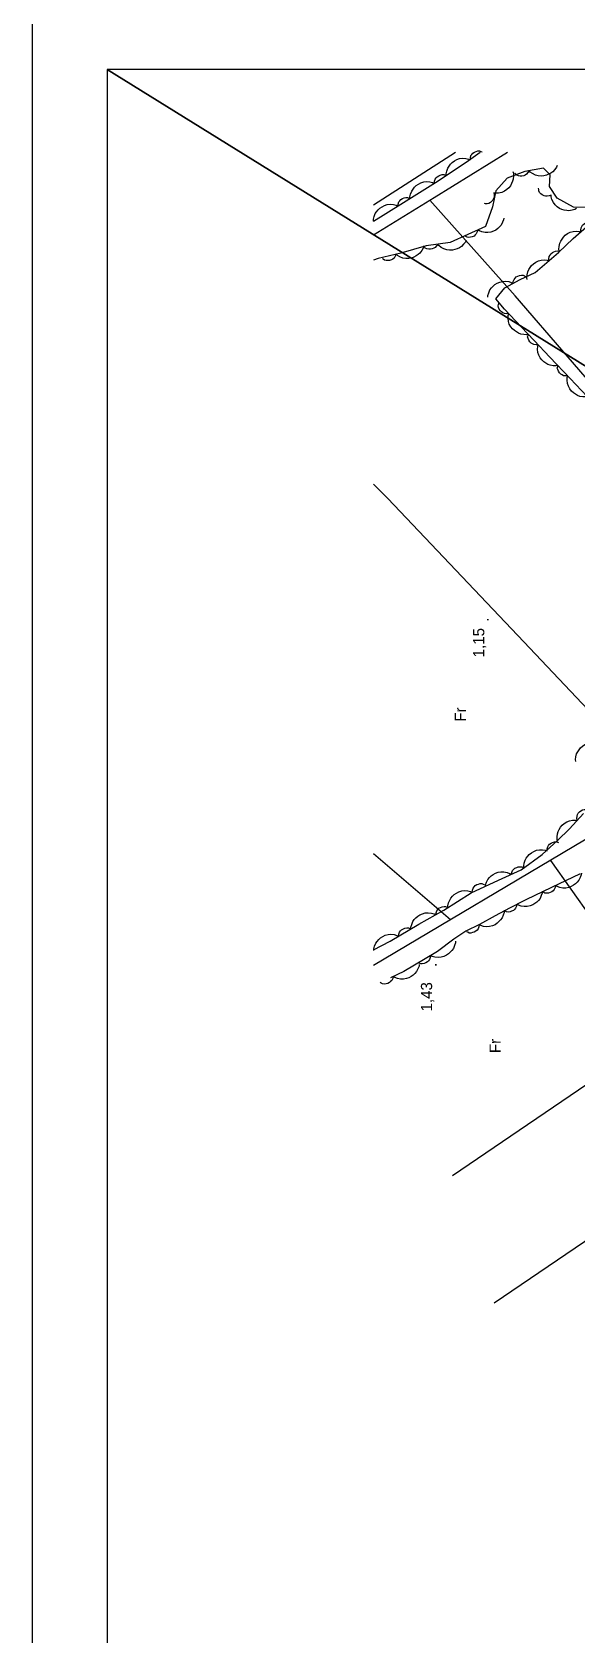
# Model space of a CAD drawing. Extents: x 747954 to 748544, y 4316381 to 4317408.
# Drawn here: x 747954.5 to 748027.1, y 4317002.4 to 4317216 of the extents above; entities that cross this region are included whole.
import ezdxf

# ---------------------------------------------------------------- set-up
doc = ezdxf.new("R2010")
doc.units = 0
doc.layers.get('0').update_dxf_attribs({"linetype": 'CONTINUOUS'})
for name, color, linetype in [('11', 7, 'CONTINUOUS'), ('36', 7, 'CONTINUOUS'), ('48', 7, 'CONTINUOUS'), ('51', 7, 'CONTINUOUS'), ('53', 7, 'CONTINUOUS'), ('PATTERN_CLASS', 7, 'CONTINUOUS')]:
    doc.layers.add(name, color=color, linetype=linetype)

msp = doc.modelspace()

# ---------------------------------------------------------------- linework, layer by layer
at = {"layer": '11', "color": 0, "linetype": 'CONTINUOUS'}
msp.add_line((748000, 4317192.97), (748010.92, 4317200), dxfattribs=at)
at = {"layer": '51', "color": 0, "linetype": 'CONTINUOUS'}
for p, q in [((748010.26, 4317097.69), (748000, 4317106.48)), ((748049.39, 4317069.26), (748023.65, 4317105.61)), ((748039.47, 4317083.27), (748010.53, 4317063.58))]:
    msp.add_line(p, q, dxfattribs=at)
for points in [[(748000, 4317188.98), (748008.1, 4317193.96), (748017.88, 4317200)], [(748064.29, 4317130.85), (748050.23, 4317145.69), (748033.01, 4317164.5), (748018.88, 4317180.87), (748007.53, 4317193.61)], [(748000, 4317155.75), (748001.93, 4317153.85), (748020.07, 4317134.73), (748038.69, 4317115.03)], [(748075.74, 4317137.63), (748052.99, 4317124.16), (748028.15, 4317108.3), (748000, 4317091.6)], [(748071.89, 4317028.63), (748043.63, 4317065.33), (748016.08, 4317046.63)]]:
    msp.add_lwpolyline(points, dxfattribs=at)
at = {"layer": '53', "color": 0, "linetype": 'CONTINUOUS'}
for points in [[(748009.7, 4317196.89), (748009.69, 4317197.12), (748009.78, 4317197.48), (748009.91, 4317197.88), (748010.08, 4317198.15), (748010.29, 4317198.39), (748010.5, 4317198.63), (748010.79, 4317198.84), (748011.12, 4317199.01), (748011.48, 4317199.14), (748011.87, 4317199.19), (748012.3, 4317199.17), (748012.66, 4317199.08), (748012.89, 4317198.97), (748012.92, 4317199.25), (748013, 4317199.53), (748013.12, 4317199.7), (748013.26, 4317199.86), (748013.48, 4317200.01), (748013.68, 4317200.09), (748013.93, 4317200.16), (748014.15, 4317200.17), (748014.33, 4317200.09), (748014.48, 4317200.03)], [(748024.49, 4317198.2), (748024.41, 4317197.99), (748024.19, 4317197.69), (748023.91, 4317197.38), (748023.65, 4317197.2), (748023.36, 4317197.05), (748023.07, 4317196.92), (748022.73, 4317196.84), (748022.36, 4317196.81), (748021.97, 4317196.83), (748021.59, 4317196.93), (748021.2, 4317197.13), (748020.91, 4317197.35), (748020.74, 4317197.53), (748020.6, 4317197.29), (748020.42, 4317197.06), (748020.24, 4317196.95), (748020.05, 4317196.85), (748019.79, 4317196.81), (748019.57, 4317196.81), (748019.32, 4317196.84), (748019.11, 4317196.92), (748018.97, 4317197.06), (748018.86, 4317197.18)], [(748004.87, 4317193.83), (748004.86, 4317194.06), (748004.96, 4317194.41), (748005.1, 4317194.81), (748005.28, 4317195.07), (748005.49, 4317195.31), (748005.71, 4317195.55), (748006, 4317195.75), (748006.33, 4317195.91), (748006.7, 4317196.04), (748007.09, 4317196.08), (748007.53, 4317196.04), (748007.88, 4317195.95), (748008.1, 4317195.84), (748008.14, 4317196.11), (748008.23, 4317196.39), (748008.36, 4317196.56), (748008.49, 4317196.72), (748008.72, 4317196.86), (748008.92, 4317196.94), (748009.17, 4317197), (748009.39, 4317197.01), (748009.57, 4317196.92), (748009.72, 4317196.86)], [(748018.6, 4317197.42), (748018.67, 4317197.2), (748018.68, 4317196.83), (748018.65, 4317196.41), (748018.56, 4317196.11), (748018.42, 4317195.82), (748018.27, 4317195.53), (748018.06, 4317195.26), (748017.78, 4317195.01), (748017.46, 4317194.78), (748017.1, 4317194.63), (748016.68, 4317194.54), (748016.31, 4317194.54), (748016.06, 4317194.58), (748016.1, 4317194.31), (748016.1, 4317194.01), (748016.02, 4317193.81), (748015.94, 4317193.62), (748015.76, 4317193.43), (748015.59, 4317193.29), (748015.37, 4317193.16), (748015.16, 4317193.1), (748014.96, 4317193.13), (748014.8, 4317193.15)], [(748000, 4317190.82), (748000, 4317191.05), (748000.1, 4317191.41), (748000.24, 4317191.8), (748000.42, 4317192.06), (748000.64, 4317192.3), (748000.86, 4317192.53), (748001.15, 4317192.73), (748001.48, 4317192.89), (748001.85, 4317193.02), (748002.24, 4317193.06), (748002.67, 4317193.02), (748003.03, 4317192.92), (748003.25, 4317192.81), (748003.29, 4317193.08), (748003.38, 4317193.36), (748003.51, 4317193.53), (748003.65, 4317193.69), (748003.87, 4317193.82), (748004.08, 4317193.9), (748004.32, 4317193.96), (748004.54, 4317193.97), (748004.73, 4317193.88), (748004.87, 4317193.82)], [(748027.05, 4317192.47), (748026.84, 4317192.35), (748026.49, 4317192.26), (748026.07, 4317192.18), (748025.76, 4317192.21), (748025.44, 4317192.28), (748025.13, 4317192.35), (748024.81, 4317192.5), (748024.51, 4317192.71), (748024.22, 4317192.97), (748023.99, 4317193.29), (748023.8, 4317193.68), (748023.71, 4317194.04), (748023.7, 4317194.28), (748023.44, 4317194.18), (748023.15, 4317194.12), (748022.94, 4317194.15), (748022.74, 4317194.19), (748022.51, 4317194.31), (748022.33, 4317194.45), (748022.16, 4317194.63), (748022.04, 4317194.82), (748022.03, 4317195.02), (748022.01, 4317195.18)], [(748017.38, 4317191.22), (748017.35, 4317190.99), (748017.21, 4317190.65), (748017.02, 4317190.28), (748016.81, 4317190.04), (748016.57, 4317189.83), (748016.32, 4317189.62), (748016.01, 4317189.46), (748015.65, 4317189.34), (748015.27, 4317189.27), (748014.88, 4317189.28), (748014.46, 4317189.37), (748014.12, 4317189.51), (748013.91, 4317189.64), (748013.83, 4317189.38), (748013.71, 4317189.11), (748013.56, 4317188.96), (748013.41, 4317188.82), (748013.17, 4317188.71), (748012.95, 4317188.66), (748012.7, 4317188.63), (748012.48, 4317188.65), (748012.31, 4317188.76), (748012.18, 4317188.84)], [(748024.77, 4317186.84), (748024.73, 4317187.07), (748024.77, 4317187.44), (748024.85, 4317187.85), (748024.98, 4317188.14), (748025.15, 4317188.41), (748025.33, 4317188.68), (748025.58, 4317188.92), (748025.89, 4317189.14), (748026.23, 4317189.32), (748026.61, 4317189.42), (748027.04, 4317189.46), (748027.41, 4317189.42), (748027.64, 4317189.35), (748027.64, 4317189.62), (748027.68, 4317189.91), (748027.78, 4317190.1), (748027.89, 4317190.28), (748028.09, 4317190.45), (748028.28, 4317190.57), (748028.51, 4317190.66), (748028.73, 4317190.71), (748028.92, 4317190.65), (748029.07, 4317190.61)], [(748006.69, 4317187.43), (748006.63, 4317187.2), (748006.44, 4317186.89), (748006.2, 4317186.55), (748005.96, 4317186.34), (748005.68, 4317186.17), (748005.41, 4317186.01), (748005.08, 4317185.89), (748004.71, 4317185.83), (748004.32, 4317185.81), (748003.94, 4317185.87), (748003.53, 4317186.03), (748003.21, 4317186.22), (748003.03, 4317186.38), (748002.92, 4317186.13), (748002.76, 4317185.89), (748002.59, 4317185.75), (748002.41, 4317185.64), (748002.16, 4317185.57), (748001.94, 4317185.55), (748001.69, 4317185.56), (748001.47, 4317185.61), (748001.32, 4317185.74), (748001.2, 4317185.84)], [(748012.36, 4317188.22), (748012.26, 4317188.01), (748012.03, 4317187.72), (748011.73, 4317187.42), (748011.46, 4317187.26), (748011.17, 4317187.13), (748010.87, 4317187.01), (748010.53, 4317186.94), (748010.15, 4317186.93), (748009.77, 4317186.97), (748009.4, 4317187.1), (748009.02, 4317187.31), (748008.73, 4317187.54), (748008.58, 4317187.74), (748008.43, 4317187.5), (748008.23, 4317187.29), (748008.04, 4317187.18), (748007.85, 4317187.1), (748007.6, 4317187.06), (748007.37, 4317187.07), (748007.12, 4317187.12), (748006.92, 4317187.21), (748006.79, 4317187.36), (748006.68, 4317187.48)], [(748020.5, 4317183.04), (748020.46, 4317183.27), (748020.5, 4317183.64), (748020.58, 4317184.05), (748020.72, 4317184.34), (748020.9, 4317184.61), (748021.08, 4317184.87), (748021.33, 4317185.11), (748021.64, 4317185.32), (748021.99, 4317185.5), (748022.36, 4317185.6), (748022.8, 4317185.63), (748023.16, 4317185.59), (748023.4, 4317185.52), (748023.4, 4317185.79), (748023.44, 4317186.08), (748023.54, 4317186.27), (748023.65, 4317186.45), (748023.85, 4317186.62), (748024.04, 4317186.73), (748024.28, 4317186.82), (748024.49, 4317186.86), (748024.69, 4317186.81), (748024.84, 4317186.77)], [(748015.24, 4317180.68), (748015.25, 4317180.91), (748015.37, 4317181.26), (748015.54, 4317181.65), (748015.73, 4317181.9), (748015.96, 4317182.13), (748016.19, 4317182.35), (748016.49, 4317182.53), (748016.83, 4317182.68), (748017.21, 4317182.78), (748017.6, 4317182.8), (748018.03, 4317182.74), (748018.38, 4317182.62), (748018.59, 4317182.5), (748018.65, 4317182.77), (748018.75, 4317183.04), (748018.89, 4317183.21), (748019.03, 4317183.36), (748019.26, 4317183.48), (748019.48, 4317183.55), (748019.72, 4317183.6), (748019.94, 4317183.59), (748020.12, 4317183.5), (748020.26, 4317183.43)], [(748020.64, 4317175.72), (748020.41, 4317175.67), (748020.05, 4317175.69), (748019.63, 4317175.75), (748019.34, 4317175.87), (748019.06, 4317176.04), (748018.79, 4317176.21), (748018.53, 4317176.45), (748018.3, 4317176.74), (748018.11, 4317177.08), (748017.99, 4317177.45), (748017.94, 4317177.88), (748017.96, 4317178.25), (748018.03, 4317178.49), (748017.75, 4317178.47), (748017.46, 4317178.5), (748017.26, 4317178.59), (748017.08, 4317178.7), (748016.9, 4317178.89), (748016.78, 4317179.07), (748016.67, 4317179.3), (748016.62, 4317179.52), (748016.67, 4317179.71), (748016.7, 4317179.87)], [(748024.58, 4317171.57), (748024.35, 4317171.52), (748023.98, 4317171.54), (748023.56, 4317171.6), (748023.27, 4317171.72), (748022.99, 4317171.89), (748022.72, 4317172.06), (748022.47, 4317172.3), (748022.24, 4317172.59), (748022.04, 4317172.93), (748021.93, 4317173.3), (748021.88, 4317173.73), (748021.9, 4317174.1), (748021.96, 4317174.34), (748021.69, 4317174.33), (748021.4, 4317174.36), (748021.2, 4317174.45), (748021.02, 4317174.55), (748020.84, 4317174.74), (748020.72, 4317174.93), (748020.61, 4317175.16), (748020.56, 4317175.37), (748020.61, 4317175.57), (748020.64, 4317175.72)], [(748028.51, 4317167.42), (748028.28, 4317167.37), (748027.92, 4317167.39), (748027.5, 4317167.45), (748027.21, 4317167.58), (748026.93, 4317167.74), (748026.66, 4317167.91), (748026.41, 4317168.15), (748026.18, 4317168.45), (748025.99, 4317168.79), (748025.87, 4317169.16), (748025.82, 4317169.59), (748025.84, 4317169.96), (748025.91, 4317170.2), (748025.63, 4317170.18), (748025.34, 4317170.21), (748025.15, 4317170.3), (748024.97, 4317170.41), (748024.79, 4317170.6), (748024.67, 4317170.79), (748024.56, 4317171.02), (748024.51, 4317171.23), (748024.56, 4317171.43), (748024.59, 4317171.58)], [(748026.97, 4317118.81), (748026.94, 4317119.05), (748026.99, 4317119.41), (748027.09, 4317119.82), (748027.23, 4317120.1), (748027.42, 4317120.37), (748027.61, 4317120.62), (748027.87, 4317120.86), (748028.18, 4317121.06), (748028.53, 4317121.23), (748028.91, 4317121.32), (748029.35, 4317121.33), (748029.71, 4317121.28), (748029.94, 4317121.2), (748029.95, 4317121.48), (748030, 4317121.76), (748030.11, 4317121.95), (748030.23, 4317122.12), (748030.43, 4317122.29), (748030.63, 4317122.39), (748030.86, 4317122.48), (748031.08, 4317122.52), (748031.27, 4317122.45), (748031.42, 4317122.41)], [(748024.57, 4317108.15), (748024.51, 4317108.37), (748024.51, 4317108.74), (748024.54, 4317109.16), (748024.64, 4317109.46), (748024.78, 4317109.75), (748024.93, 4317110.03), (748025.16, 4317110.3), (748025.44, 4317110.55), (748025.76, 4317110.77), (748026.12, 4317110.91), (748026.55, 4317110.99), (748026.92, 4317110.99), (748027.16, 4317110.95), (748027.13, 4317111.22), (748027.14, 4317111.51), (748027.21, 4317111.71), (748027.31, 4317111.9), (748027.48, 4317112.09), (748027.66, 4317112.23), (748027.88, 4317112.35), (748028.09, 4317112.41), (748028.29, 4317112.38), (748028.45, 4317112.36)], [(748020.05, 4317104.64), (748020.03, 4317104.87), (748020.1, 4317105.23), (748020.22, 4317105.64), (748020.38, 4317105.91), (748020.57, 4317106.17), (748020.78, 4317106.41), (748021.05, 4317106.64), (748021.37, 4317106.82), (748021.73, 4317106.97), (748022.12, 4317107.04), (748022.55, 4317107.03), (748022.91, 4317106.96), (748023.14, 4317106.87), (748023.16, 4317107.14), (748023.23, 4317107.43), (748023.35, 4317107.61), (748023.47, 4317107.77), (748023.68, 4317107.93), (748023.89, 4317108.02), (748024.13, 4317108.1), (748024.35, 4317108.12), (748024.53, 4317108.05), (748024.68, 4317108)], [(748014.92, 4317102.14), (748014.94, 4317102.37), (748015.08, 4317102.71), (748015.27, 4317103.08), (748015.47, 4317103.33), (748015.71, 4317103.54), (748015.96, 4317103.74), (748016.27, 4317103.91), (748016.62, 4317104.03), (748017, 4317104.11), (748017.39, 4317104.11), (748017.82, 4317104.02), (748018.16, 4317103.88), (748018.37, 4317103.75), (748018.44, 4317104.01), (748018.56, 4317104.28), (748018.71, 4317104.44), (748018.86, 4317104.58), (748019.1, 4317104.69), (748019.31, 4317104.74), (748019.56, 4317104.77), (748019.78, 4317104.76), (748019.96, 4317104.65), (748020.09, 4317104.57)], [(748027.72, 4317103.91), (748027.69, 4317103.68), (748027.56, 4317103.34), (748027.37, 4317102.96), (748027.17, 4317102.72), (748026.93, 4317102.5), (748026.68, 4317102.3), (748026.38, 4317102.13), (748026.03, 4317102), (748025.65, 4317101.92), (748025.26, 4317101.92), (748024.83, 4317102), (748024.49, 4317102.14), (748024.28, 4317102.27), (748024.21, 4317102), (748024.09, 4317101.74), (748023.95, 4317101.58), (748023.79, 4317101.44), (748023.56, 4317101.32), (748023.34, 4317101.26), (748023.09, 4317101.23), (748022.87, 4317101.25), (748022.7, 4317101.35), (748022.56, 4317101.43)], [(748009.93, 4317099.35), (748009.93, 4317099.58), (748010.03, 4317099.94), (748010.17, 4317100.33), (748010.34, 4317100.6), (748010.56, 4317100.84), (748010.78, 4317101.07), (748011.06, 4317101.27), (748011.4, 4317101.44), (748011.77, 4317101.56), (748012.16, 4317101.6), (748012.59, 4317101.57), (748012.95, 4317101.47), (748013.17, 4317101.36), (748013.21, 4317101.64), (748013.29, 4317101.92), (748013.42, 4317102.09), (748013.56, 4317102.25), (748013.78, 4317102.39), (748013.99, 4317102.47), (748014.23, 4317102.53), (748014.45, 4317102.54), (748014.63, 4317102.45), (748014.78, 4317102.39)], [(748022.53, 4317101.5), (748022.51, 4317101.27), (748022.38, 4317100.92), (748022.21, 4317100.54), (748022.01, 4317100.29), (748021.77, 4317100.07), (748021.53, 4317099.86), (748021.23, 4317099.69), (748020.88, 4317099.55), (748020.5, 4317099.46), (748020.11, 4317099.46), (748019.68, 4317099.53), (748019.34, 4317099.66), (748019.13, 4317099.79), (748019.06, 4317099.52), (748018.95, 4317099.25), (748018.81, 4317099.09), (748018.66, 4317098.94), (748018.42, 4317098.83), (748018.21, 4317098.76), (748017.96, 4317098.72), (748017.74, 4317098.74), (748017.57, 4317098.84), (748017.43, 4317098.91)], [(748004.98, 4317096.49), (748004.99, 4317096.72), (748005.1, 4317097.07), (748005.25, 4317097.46), (748005.44, 4317097.72), (748005.67, 4317097.95), (748005.9, 4317098.17), (748006.19, 4317098.36), (748006.53, 4317098.51), (748006.91, 4317098.62), (748007.29, 4317098.65), (748007.73, 4317098.6), (748008.08, 4317098.49), (748008.3, 4317098.37), (748008.35, 4317098.64), (748008.44, 4317098.91), (748008.58, 4317099.08), (748008.72, 4317099.23), (748008.95, 4317099.36), (748009.16, 4317099.44), (748009.41, 4317099.49), (748009.63, 4317099.49), (748009.81, 4317099.39), (748009.95, 4317099.32)], [(748017.43, 4317098.91), (748017.42, 4317098.68), (748017.31, 4317098.33), (748017.15, 4317097.94), (748016.96, 4317097.69), (748016.73, 4317097.46), (748016.5, 4317097.23), (748016.21, 4317097.05), (748015.86, 4317096.9), (748015.49, 4317096.79), (748015.1, 4317096.77), (748014.67, 4317096.82), (748014.32, 4317096.93), (748014.1, 4317097.05), (748014.05, 4317096.78), (748013.95, 4317096.51), (748013.81, 4317096.34), (748013.67, 4317096.19), (748013.44, 4317096.06), (748013.23, 4317095.99), (748012.98, 4317095.94), (748012.76, 4317095.94), (748012.58, 4317096.04), (748012.44, 4317096.11)], [(748000.05, 4317093.6), (748000.05, 4317093.83), (748000.16, 4317094.18), (748000.31, 4317094.57), (748000.5, 4317094.83), (748000.72, 4317095.06), (748000.95, 4317095.29), (748001.24, 4317095.48), (748001.58, 4317095.64), (748001.95, 4317095.75), (748002.34, 4317095.78), (748002.77, 4317095.73), (748003.12, 4317095.62), (748003.34, 4317095.51), (748003.39, 4317095.78), (748003.49, 4317096.05), (748003.62, 4317096.22), (748003.76, 4317096.38), (748003.99, 4317096.51), (748004.2, 4317096.58), (748004.44, 4317096.64), (748004.66, 4317096.64), (748004.84, 4317096.55), (748004.99, 4317096.48)], [(748010.92, 4317094.86), (748010.92, 4317094.62), (748010.81, 4317094.27), (748010.66, 4317093.88), (748010.47, 4317093.62), (748010.25, 4317093.39), (748010.02, 4317093.16), (748009.73, 4317092.97), (748009.39, 4317092.82), (748009.02, 4317092.7), (748008.63, 4317092.68), (748008.2, 4317092.72), (748007.84, 4317092.83), (748007.63, 4317092.95), (748007.58, 4317092.67), (748007.48, 4317092.4), (748007.35, 4317092.23), (748007.21, 4317092.08), (748006.98, 4317091.95), (748006.77, 4317091.87), (748006.52, 4317091.82), (748006.3, 4317091.82), (748006.12, 4317091.91), (748005.98, 4317091.98)], [(748006.11, 4317091.74), (748006.08, 4317091.51), (748005.94, 4317091.17), (748005.75, 4317090.79), (748005.54, 4317090.55), (748005.3, 4317090.34), (748005.05, 4317090.14), (748004.74, 4317089.97), (748004.39, 4317089.86), (748004, 4317089.78), (748003.62, 4317089.79), (748003.19, 4317089.88), (748002.85, 4317090.02), (748002.64, 4317090.15), (748002.57, 4317089.89), (748002.45, 4317089.62), (748002.3, 4317089.47), (748002.14, 4317089.33), (748001.91, 4317089.22), (748001.69, 4317089.16), (748001.44, 4317089.14), (748001.22, 4317089.16), (748001.05, 4317089.26), (748000.91, 4317089.35)]]:
    msp.add_lwpolyline(points, dxfattribs=at)
at = {"layer": 'PATTERN_CLASS', "color": 0, "linetype": 'CONTINUOUS'}
for points in [[(748000, 4317190.82), (748003.64, 4317193.06), (748008.28, 4317195.96), (748012.36, 4317198.64), (748014.23, 4317200)], [(748029.15, 4317192.61), (748026.67, 4317192.67), (748024.48, 4317193.85), (748023.48, 4317195.44), (748023.54, 4317196.96), (748022.66, 4317197.87), (748020.2, 4317197.42), (748017.82, 4317196.54), (748016.3, 4317194.83), (748015.89, 4317192.69), (748014.95, 4317190.11), (748010.21, 4317187.94), (748007.01, 4317187.52), (748003.65, 4317186.55), (748000.65, 4317185.84), (748000, 4317185.62)], [(748028.51, 4317167.42), (748026.24, 4317169.83), (748023.53, 4317172.67), (748021.41, 4317174.91), (748019.68, 4317176.73), (748017.47, 4317179.06), (748016.32, 4317180.44), (748017.51, 4317181.92), (748019.54, 4317183.03), (748021.57, 4317183.96), (748024.67, 4317186.62), (748026.64, 4317188.48), (748028.42, 4317190.04)], [(748000, 4317093.68), (748002.23, 4317094.87), (748006.07, 4317097.11), (748009.38, 4317099), (748013.03, 4317101.29), (748016.67, 4317102.96), (748019.69, 4317104.38), (748022.48, 4317106.4), (748024.55, 4317108.25), (748026.13, 4317109.84), (748027.99, 4317111.86)], [(748027.54, 4317103.83), (748023.76, 4317102.01), (748020.3, 4317100.37), (748018.13, 4317099.27), (748016.21, 4317098.23), (748014.15, 4317097.07), (748012.3, 4317096.19), (748010.74, 4317095.13)], [(748010.74, 4317095.13), (748008.56, 4317093.48), (748006.88, 4317092.5), (748004.07, 4317090.8), (748002.29, 4317089.98)]]:
    msp.add_lwpolyline(points, dxfattribs=at)

# ---------------------------------------------------------------- texts
at = {"layer": '36', "color": 0, "linetype": 'CONTINUOUS'}
for p in [(748012.33, 4317124.1), (748016.98, 4317079.94)]:
    msp.add_text('Fr', height=1.5, rotation=90, dxfattribs=at).set_placement(p)
at = {"layer": '48', "color": 0, "linetype": 'CONTINUOUS'}
for s, p in [(' 1,15', (748014.78, 4317132.12)), ('.', (748015.38, 4317137.41)), ('.', (748008.43, 4317091.42)), (' 1,43', (748007.83, 4317084.93))]:
    msp.add_text(s, height=1.5, rotation=90, dxfattribs=at).set_placement(p)

# ---------------------------------------------------------------- meshes
at = {"color": 0, "linetype": 'CONTINUOUS'}
mesh = msp.add_polyface(dxfattribs=at)
corners = [(747954.5, 4316381), (747954.5, 4316381), (747954.5, 4316571.96), (748262.5, 4316381), (747954.5, 4316746.49), (748544, 4316381), (747954.5, 4317407.5), (748544, 4317042.01), (748544, 4317407.5)]
mesh.append_faces([[corners[k] for k in face] for face in [(0, 1, 3, 2), (2, 3, 5, 4), (4, 5, 7, 6), (6, 7, 8, 8)]], dxfattribs={"vtx0": -1, "vtx2": -1, "color": 0})
mesh = msp.add_polyface(dxfattribs=at)
corners = [(747964.5, 4316391), (747964.5, 4316391), (747964.5, 4316575.76), (748262.5, 4316391), (747964.5, 4316744.09), (748534, 4316391), (747964.5, 4317211), (748534, 4316857.91), (748262.5, 4317211), (748534, 4317042.67), (748534, 4317211)]
mesh.append_faces([[corners[k] for k in face] for face in [(0, 1, 3, 2), (2, 3, 5, 4), (4, 5, 7, 6), (6, 7, 9, 8), (8, 9, 10, 10)]], dxfattribs={"vtx0": -1, "vtx2": -1, "color": 0})

doc.saveas('drawing.dxf')
